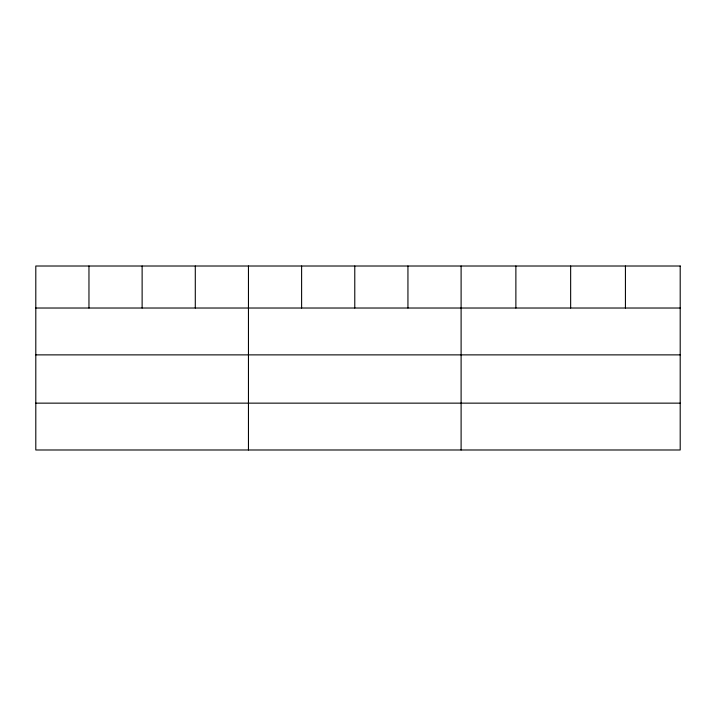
<?xml version="1.0" encoding="UTF-8"?>
<svg xmlns="http://www.w3.org/2000/svg" width="716" height="716" viewBox="0 0 716 716"><rect width="100%" height="100%" fill="white"/><g stroke="black" fill="none" stroke-linecap="round" stroke-linejoin="round"><path stroke-width="1.07" d="M35.8 308.023L680.2 308.023M35.8 354.876L680.2 354.876M35.8 403.144L680.2 403.144M625.426 266.012L625.426 308.023M570.652 266.012L570.652 308.023M515.878 266.012L515.878 308.023M461.104 266.012L461.104 449.988M407.941 266.012L407.941 308.023M354.778 266.012L354.778 308.023M301.615 266.012L301.615 308.023M248.452 266.012L248.452 449.988M195.289 266.012L195.289 308.023M142.126 266.012L142.126 308.023M88.963 266.012L88.963 308.023M680.2 266.012L35.8 266.012L35.8 449.988L680.2 449.988L680.2 266.012"/></g></svg>
